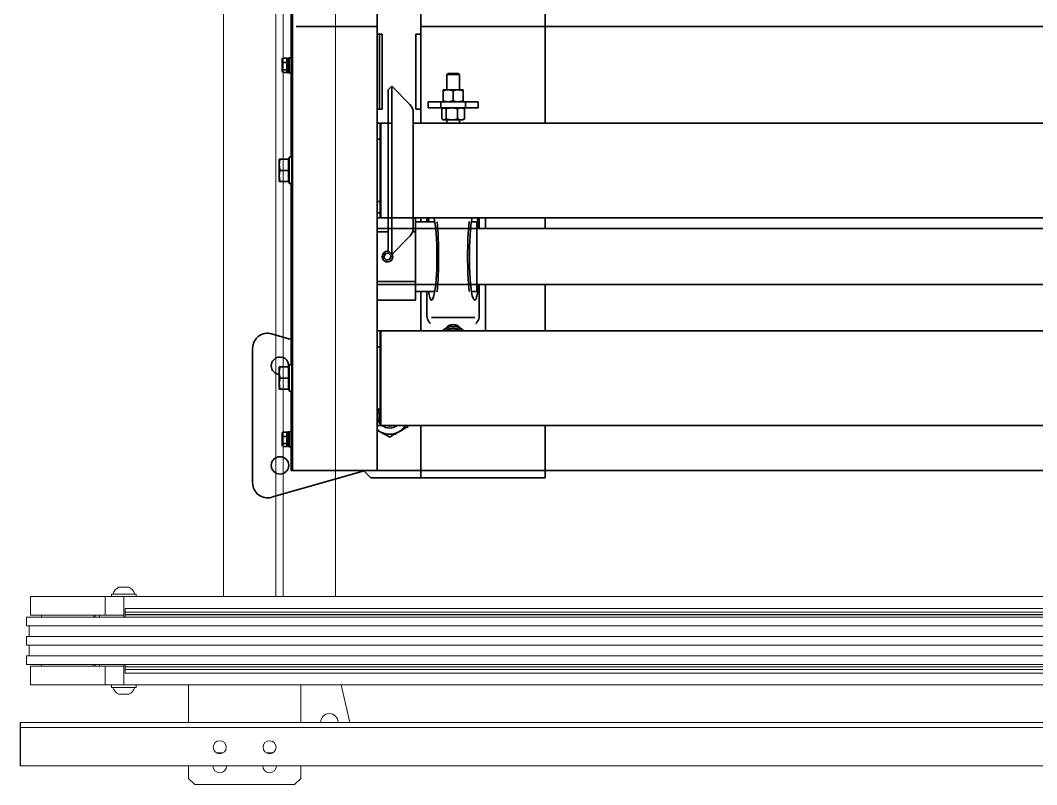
# Model space of a CAD drawing. Header units: millimetres. Extents: x 2509 to 128734, y 2492 to 91667.
# Drawn here: x 52712 to 53528, y 55853 to 56466 of the extents above; entities that cross this region are included whole.
import ezdxf
from ezdxf.enums import TextEntityAlignment as Align

# ---------------------------------------------------------------- set-up
doc = ezdxf.new("R2010")
doc.units = ezdxf.units.MM
doc.linetypes.add('CENTER', pattern=[50.8, 31.75, -6.35, 6.35, -6.35])
doc.layers.add('7标注层', color=4, linetype='Continuous')
doc.layers.add('SSH_输送系统', color=7, linetype='Continuous')
doc.layers.add('SR-输送线', color=7, linetype='Continuous', lineweight=35)
doc.styles.add('宋体', font='', dxfattribs={"width": 0.8, "height": 4})
doc.styles.get('宋体').set_extended_font_data('SimSun')

# ---------------------------------------------------------------- blocks, each defined once
blk = doc.blocks.new('*U220')
at = {"layer": 'SSH_输送系统', "lineweight": 15}
for p, q in [((25111.57, 6527.6), (25111.57, 7585.6)), ((25153.57, 6527.6), (25153.57, 7585.6)), ((25159.57, 7585.6), (25159.57, 6527.6)), ((25201.57, 7585.6), (25201.57, 6527.6)), ((25271.57, 6529.6), (25291.57, 6529.6)), ((25277.64, 6535.1), (25285.5, 6535.1)), ((22837.83, 6527.6), (25281.57, 6527.6)), ((25281.57, 6527.6), (25281.57, 6512.6)), ((25281.57, 6527.6), (25296.57, 6527.6)), ((25296.57, 6527.6), (25296.57, 6512.6)), ((25296.57, 6527.6), (25326.57, 6527.6)), ((25326.57, 6527.6), (25356.57, 6527.6)), ((22838.83, 6515.09), (25280.57, 6515.09)), ((22838.83, 6513.09), (25280.57, 6513.09)), ((22838.83, 6513.01), (25280.57, 6513.01)), ((25280.57, 6517.88), (25280.57, 6518.06)), ((25280.57, 6515.15), (25280.57, 6517.88)), ((25280.57, 6515.09), (25280.57, 6515.15)), ((25280.57, 6515.09), (25280.57, 6513.09)), ((25280.57, 6513.01), (25280.57, 6513.09)), ((25280.57, 6511.1), (25280.57, 6513.01)), ((25281.57, 6512.6), (25281.57, 6511.1)), ((25281.57, 6512.6), (25296.57, 6512.6)), ((25326.57, 6512.6), (25296.57, 6512.6)), ((25301.1, 6511.1), (25301.1, 6512.6)), ((25304.57, 6512.6), (25304.57, 6511.1)), ((25356.57, 6512.6), (25326.57, 6512.6)), ((22792.83, 6511.1), (25326.57, 6511.1)), ((22792.83, 6504.1), (25326.57, 6504.1)), ((25326.57, 6511.1), (25359.7, 6511.1)), ((25326.57, 6504.1), (25359.7, 6504.1)), ((22792.83, 6495.6), (25326.57, 6495.6)), ((22792.83, 6495.6), (25326.57, 6495.6)), ((25326.57, 6495.6), (25359.7, 6495.6)), ((25326.57, 6495.6), (25359.7, 6495.6)), ((22792.83, 6488.6), (25326.57, 6488.6)), ((22792.83, 6488.6), (25326.57, 6488.6)), ((25326.57, 6488.6), (25359.7, 6488.6)), ((25326.57, 6488.6), (25359.7, 6488.6)), ((22792.83, 6480.1), (25326.57, 6480.1)), ((25326.57, 6480.1), (25359.7, 6480.1)), ((22792.83, 6473.1), (25326.57, 6473.1)), ((22838.83, 6471.19), (25280.57, 6471.19)), ((22838.83, 6471.11), (25280.57, 6471.11)), ((25280.57, 6471.19), (25280.57, 6473.1)), ((25280.57, 6471.11), (25280.57, 6471.19)), ((25280.57, 6471.11), (25280.57, 6469.11)), ((25281.57, 6473.1), (25281.57, 6471.6)), ((25296.57, 6471.6), (25281.57, 6471.6)), ((25281.57, 6471.6), (25281.57, 6456.6)), ((25326.57, 6471.6), (25296.57, 6471.6)), ((25296.57, 6471.6), (25296.57, 6456.6)), ((25301.1, 6471.6), (25301.1, 6473.1)), ((25304.57, 6473.1), (25304.57, 6471.6)), ((25326.57, 6473.1), (25359.7, 6473.1)), ((25356.57, 6471.6), (25326.57, 6471.6)), ((22838.83, 6469.11), (25280.57, 6469.11)), ((25280.57, 6469.05), (25280.57, 6469.11)), ((25280.57, 6466.31), (25280.57, 6469.05)), ((25280.57, 6466.13), (25280.57, 6466.31)), ((23464.83, 6456.6), (25139.57, 6456.6)), ((25107.21, 6456.6), (25100.14, 6426.6)), ((25139.57, 6436.1), (25139.57, 6456.6)), ((25229.57, 6456.6), (25139.57, 6456.6)), ((25229.57, 6456.6), (25281.57, 6456.6)), ((25229.57, 6436.1), (25229.57, 6456.6)), ((25271.57, 6454.6), (25291.57, 6454.6)), ((25281.57, 6456.6), (25296.57, 6456.6)), ((25296.57, 6456.6), (25326.57, 6456.6)), ((25326.57, 6456.6), (25356.57, 6456.6)), ((25285.5, 6449.1), (25277.64, 6449.1)), ((25139.57, 6426.6), (25139.57, 6436.1)), ((25229.57, 6426.6), (25229.57, 6436.1)), ((22864.83, 6426.6), (25364.7, 6426.6)), ((22864.83, 6422.6), (25364.7, 6422.6)), ((25161.86, 6402.1), (25167.27, 6402.1)), ((25201.86, 6402.1), (25205.04, 6402.1)), ((22864.83, 6391.6), (25364.7, 6391.6)), ((25139.57, 6381.6), (25139.57, 6391.6)), ((25229.57, 6381.6), (25229.57, 6391.6)), ((25139.57, 6381.6), (25144.57, 6376.6)), ((25224.57, 6376.6), (25229.57, 6381.6)), ((25224.57, 6376.6), (25144.57, 6376.6))]:
    blk.add_line(p, q, dxfattribs=at)
at = {"layer": 'SSH_输送系统'}
blk.add_line((25364.7, 6426.6), (25364.7, 6391.6), dxfattribs=at)
at = {"layer": 'SSH_输送系统', "lineweight": 15, "flags": 128}
blk.add_lwpolyline([(25205.04, 6402.1), (25206.93, 6402.28), (25207.85, 6402.5)], dxfattribs=at)
at = {"layer": 'SSH_输送系统', "lineweight": 15}
for centre in [(25164.57, 6406.6), (25204.57, 6406.6)]:
    blk.add_circle(centre, 5.25, dxfattribs=at)
for centre, radius, start, end in [((25281.57, 6526.79), 9.19, 115.32087, 162.21883), ((25281.57, 6526.79), 9.19, 17.78117, 64.67913), ((25281.57, 6457.41), 9.19, 197.78117, 244.67913), ((25281.57, 6457.41), 9.19, 295.32087, 342.21883), ((25116.57, 6426.6), 7, 90, 180), ((25116.57, 6426.6), 7, 360, 90), ((25164.57, 6391.6), 5.5, 180, 0), ((25204.57, 6391.6), 5.5, 180, 0)]:
    blk.add_arc(centre, radius, start, end, dxfattribs=at)
for points in [[(25271.57, 6529.6), (25271.57, 6527.6)], [(25291.57, 6527.6), (25291.57, 6529.6)], [(25356.57, 6512.6), (25356.57, 6527.6)], [(25280.57, 6518.06), (22838.83, 6518.06)], [(25305.57, 6512.6), (25305.57, 6511.1)], [(25347.57, 6511.1), (25347.57, 6512.6)], [(25357.48, 6495.6), (25357.48, 6504.1)], [(25359.7, 6504.1), (25359.7, 6511.1)], [(25359.7, 6488.6), (25359.7, 6495.6)], [(25359.7, 6488.6), (25359.7, 6495.6)], [(25357.48, 6480.1), (25357.48, 6488.6)], [(25359.7, 6473.1), (25359.7, 6480.1)], [(25305.57, 6473.1), (25305.57, 6471.6)], [(25347.57, 6471.6), (25347.57, 6473.1)], [(25356.57, 6456.6), (25356.57, 6471.6)], [(22838.83, 6466.13), (25280.57, 6466.13)], [(25271.57, 6456.6), (25271.57, 6454.6)], [(25291.57, 6454.6), (25291.57, 6456.6)]]:
    blk.add_open_spline(points, degree=1, dxfattribs=at)
at = {"layer": 'SSH_输送系统', "style": '宋体'}
blk.add_attdef('NO.', text='', height=100, dxfattribs=at).set_placement((23613.19, 7009.55), align=Align.CENTER)
blk = doc.blocks.new('非常规移栽机')
at = {"color": 2, "linetype": 'Continuous', "lineweight": 35}
for p, q in [((7462.01, -10601.68), (7387.86, -10622.86)), ((7477.3, -10721.4), (7477.3, -10613.21)), ((7446.3, -10728.45), (7462.01, -10732.94))]:
    blk.add_line(p, q, dxfattribs=at)
at = {"color": 4, "linetype": 'Continuous', "lineweight": 35}
for p, q in [((7442.3, -10623.31), (6284.3, -10623.31)), ((7242.3, -10617.31), (7242.3, -10623.31)), ((7342.3, -10617.31), (7242.3, -10617.31)), ((7242.3, -10633.31), (7242.3, -10623.31)), ((7242.3, -10623.31), (7342.3, -10623.31)), ((7332.3, -10623.31), (7252.3, -10623.31)), ((7342.3, -10623.31), (7342.3, -10617.31)), ((7342.3, -10617.31), (7382.3, -10617.31)), ((7342.3, -10659.41), (7342.3, -10617.31)), ((7377.3, -10623.31), (7377.3, -11573.31)), ((7381.3, -10623.31), (7377.3, -10623.31)), ((7441.3, -10623.31), (7381.3, -10623.31)), ((7388.3, -10623.31), (7382.3, -10617.31)), ((7445.3, -10623.31), (7441.3, -10623.31)), ((7446.3, -10623.31), (7445.3, -10623.31)), ((7445.3, -10623.31), (7445.3, -11573.31)), ((7446.3, -10623.31), (7446.3, -10686.87)), ((7242.3, -10659.41), (7242.3, -10633.31)), ((7447.9, -10642.31), (7446.3, -10642.31)), ((7447.9, -10642.31), (7447.9, -10654.31)), ((7447.9, -10642.41), (7449.2, -10642.41)), ((7449.2, -10642.41), (7449.2, -10654.21)), ((7449.7, -10643.31), (7449.2, -10643.31)), ((7449.7, -10643.71), (7449.7, -10642.57)), ((7449.7, -10642.57), (7453.13, -10642.57)), ((7449.7, -10644.86), (7449.7, -10643.71)), ((7449.7, -10647.72), (7449.7, -10644.86)), ((7449.7, -10644.86), (7453.13, -10644.86)), ((7449.7, -10650.59), (7449.7, -10647.72)), ((7453.24, -10642.86), (7453.58, -10643.71)), ((7453.58, -10643.31), (7453.3, -10642.83)), ((7453.58, -10643.31), (7453.58, -10643.71)), ((7453.58, -10647.72), (7453.58, -10643.71)), ((7453.58, -10652.32), (7453.58, -10647.72)), ((7446.3, -10654.31), (7447.9, -10654.31)), ((7447.9, -10654.21), (7449.2, -10654.21)), ((7449.2, -10653.31), (7449.7, -10653.31)), ((7449.7, -10650.59), (7453.13, -10650.59)), ((7449.7, -10652.32), (7449.7, -10650.59)), ((7449.7, -10654.04), (7449.7, -10652.32)), ((7449.7, -10654.04), (7453.13, -10654.04)), ((7453.13, -10654.04), (7453.25, -10653.75)), ((7453.3, -10653.78), (7453.58, -10653.31)), ((7453.58, -10653.31), (7453.58, -10652.32)), ((7377.3, -10659.41), (6098.8, -10659.41)), ((7352.3, -10659.41), (7352.3, -10658.65)), ((7374.8, -10659.91), (7374.3, -10659.41)), ((7374.3, -10735.41), (7374.3, -10659.41)), ((7374.8, -10659.91), (7374.8, -10734.91)), ((7377.3, -10672.41), (7374.8, -10672.41)), ((7445.8, -10685.41), (7445.3, -10685.41)), ((7445.8, -10685.41), (7445.8, -10709.41)), ((7445.8, -10686.87), (7447.9, -10686.87)), ((7447.9, -10686.87), (7447.9, -10707.96)), ((7448.5, -10688.41), (7447.9, -10688.41)), ((7448.5, -10692.91), (7448.5, -10688.41)), ((7448.5, -10688.41), (7455.05, -10688.41)), ((7455.85, -10688.41), (7455.85, -10692.91)), ((7448.5, -10697.41), (7448.5, -10692.91)), ((7448.5, -10697.41), (7455.05, -10697.41)), ((7448.5, -10701.91), (7448.5, -10697.41)), ((7455.85, -10701.91), (7455.85, -10692.91)), ((7448.5, -10706.41), (7448.5, -10701.91)), ((7455.85, -10706.41), (7455.85, -10701.91)), ((7445.3, -10709.41), (7445.8, -10709.41)), ((7445.8, -10707.96), (7447.9, -10707.96)), ((7446.3, -10707.96), (7446.3, -10853.57)), ((7447.9, -10706.41), (7448.5, -10706.41)), ((7448.5, -10706.41), (7455.05, -10706.41)), ((7374.8, -10722.41), (7377.3, -10722.41)), ((6098.8, -10735.41), (7377.3, -10735.41)), ((7242.3, -10735.41), (7242.3, -10772.39)), ((7290.3, -10772.39), (7290.3, -10735.41)), ((7310.82, -10735.41), (7311.11, -10735.89)), ((7321.5, -10735.89), (7321.78, -10735.41)), ((7342.3, -10766.89), (7342.3, -10735.41)), ((7374.3, -10735.41), (7374.8, -10734.91)), ((7298.94, -10746.09), (7302.03, -10746.09)), ((7302.03, -10746.09), (7330.57, -10746.09)), ((7330.57, -10746.09), (7333.67, -10746.09)), ((7295.3, -10772.39), (7295.3, -10747.03)), ((7337.3, -10766.89), (7337.3, -10747.03)), ((7346.5, -10759.89), (7377.3, -10759.89)), ((7346.5, -10774.89), (7346.5, -10759.89)), ((7301.59, -10766.89), (7297.3, -10766.89)), ((7297.3, -10822.89), (7297.3, -10766.89)), ((7346.5, -10766.89), (7331.02, -10766.89)), ((7377.3, -10772.39), (6361.8, -10772.39)), ((7377.3, -10774.89), (7346.5, -10774.89)), ((7346.5, -10814.89), (7346.5, -10774.89)), ((7366.18, -10795.51), (7367.06, -10792.76)), ((7366.18, -10795.51), (7368.13, -10797.65)), ((7369.88, -10792.14), (7367.06, -10792.76)), ((7369.88, -10792.14), (7371.82, -10794.28)), ((7371.82, -10794.28), (7370.95, -10797.03)), ((7365.5, -10796.61), (7351.17, -10811.19)), ((7368.35, -10799.41), (7365.5, -10796.61)), ((7365.5, -10796.61), (7365.5, -10931.61)), ((7368.13, -10797.65), (7370.95, -10797.03)), ((7368.35, -10799.41), (7368.35, -10928.8)), ((6361.8, -10817.39), (7377.3, -10817.39)), ((7242.3, -10817.39), (7242.3, -10826.11)), ((7290.3, -10826.11), (7290.3, -10817.39)), ((7295.3, -10826.11), (7295.3, -10817.39)), ((7346.5, -10814.89), (7348.86, -10814.89)), ((7346.5, -10826.11), (7346.5, -10814.89)), ((7348.3, -10910.01), (7348.3, -10818.2)), ((7368.35, -10814.89), (7377.3, -10814.89)), ((7377.3, -10826.11), (6128.3, -10826.11)), ((7297.3, -10822.89), (7301.59, -10822.89)), ((7331.02, -10822.89), (7346.5, -10822.89)), ((7337.3, -10826.11), (7337.3, -10822.89)), ((7342.3, -10826.11), (7342.3, -10822.89)), ((7374.3, -10826.11), (7368.35, -10826.11)), ((7374.8, -10826.61), (7374.3, -10826.11)), ((7374.3, -10826.18), (7374.3, -10826.11)), ((7374.3, -10902.11), (7374.3, -10826.18)), ((7374.8, -10826.61), (7374.8, -10901.61)), ((7377.3, -10829.89), (7374.8, -10829.89)), ((7377.3, -10839.11), (7374.8, -10839.11)), ((7445.8, -10852.11), (7445.3, -10852.11)), ((7445.8, -10852.11), (7445.8, -10876.11)), ((7445.8, -10853.57), (7447.9, -10853.57)), ((7447.9, -10853.57), (7447.9, -10874.66)), ((7448.5, -10855.11), (7447.9, -10855.11)), ((7448.5, -10859.61), (7448.5, -10855.11)), ((7448.5, -10855.11), (7455.05, -10855.11)), ((7448.5, -10864.11), (7448.5, -10859.61)), ((7455.85, -10855.11), (7455.85, -10859.61)), ((7455.85, -10868.61), (7455.85, -10859.61)), ((7448.5, -10864.11), (7455.05, -10864.11)), ((7448.5, -10868.61), (7448.5, -10864.11)), ((7448.5, -10873.11), (7448.5, -10868.61)), ((7455.85, -10873.11), (7455.85, -10868.61)), ((7445.3, -10876.11), (7445.8, -10876.11)), ((7445.8, -10874.66), (7447.9, -10874.66)), ((7446.3, -10874.66), (7446.3, -11020.27)), ((7447.9, -10873.11), (7448.5, -10873.11)), ((7448.5, -10873.11), (7455.05, -10873.11)), ((7374.8, -10889.11), (7377.3, -10889.11)), ((7374.3, -10902.11), (7374.8, -10901.61)), ((6128.3, -10902.11), (7348.3, -10902.11)), ((7242.3, -10902.11), (7242.3, -10979.51)), ((7307.14, -10913.48), (7307.14, -10905.41)), ((7308.3, -10904.69), (7307.64, -10905.07)), ((7308.3, -10904.69), (7309.95, -10904.69)), ((7309.95, -10904.69), (7317.34, -10904.69)), ((7311.3, -10902.11), (7311.3, -10904.69)), ((7312.76, -10913.48), (7312.76, -10905.41)), ((7317.34, -10904.69), (7323.69, -10904.69)), ((7321.3, -10904.69), (7321.3, -10902.11)), ((7321.92, -10913.48), (7321.92, -10905.41)), ((7323.69, -10904.69), (7324.3, -10904.69)), ((7324.96, -10905.07), (7324.3, -10904.69)), ((7325.46, -10913.48), (7325.46, -10905.41)), ((7342.3, -10902.11), (7342.3, -10913.3)), ((7365.5, -10902.11), (7377.3, -10902.11)), ((7368.35, -10902.11), (7374.3, -10902.11)), ((7296.3, -10919.19), (7296.3, -10914.19)), ((7296.3, -10914.19), (7306.3, -10914.19)), ((7306.3, -10914.19), (7306.3, -10919.19)), ((7326.3, -10914.19), (7306.3, -10914.19)), ((7307.64, -10913.81), (7308.3, -10914.19)), ((7324.3, -10914.19), (7324.96, -10913.81)), ((7326.3, -10919.19), (7326.3, -10914.19)), ((7326.3, -10914.19), (7336.3, -10914.19)), ((7336.3, -10914.19), (7336.3, -10919.19)), ((7342.3, -10973.3), (7342.3, -10913.3)), ((7342.3, -10913.3), (7346.3, -10913.3)), ((7346.3, -10973.3), (7346.3, -10913.3)), ((7351.17, -10917.02), (7365.5, -10931.61)), ((7373.3, -10973.3), (7373.3, -10913.3)), ((7373.3, -10913.3), (7375.3, -10913.3)), ((7375.3, -10973.3), (7375.3, -10913.3)), ((7375.3, -10913.3), (7377.3, -10913.3)), ((7306.3, -10919.19), (7296.3, -10919.19)), ((7326.3, -10919.19), (7306.3, -10919.19)), ((7308.3, -10919.19), (7308.3, -10919.91)), ((7308.3, -10919.91), (7308.3, -10927.98)), ((7316.3, -10919.91), (7316.3, -10927.98)), ((7324.3, -10919.19), (7324.3, -10919.91)), ((7324.3, -10919.91), (7324.3, -10927.98)), ((7336.3, -10919.19), (7326.3, -10919.19)), ((7308.3, -10927.98), (7308.3, -10928.69)), ((7312.3, -10928.69), (7308.3, -10928.69)), ((7311.3, -10928.69), (7311.3, -10940.92)), ((7320.3, -10928.69), (7312.3, -10928.69)), ((7324.3, -10928.69), (7320.3, -10928.69)), ((7321.3, -10940.92), (7321.3, -10928.69)), ((7324.3, -10927.98), (7324.3, -10928.69)), ((7365.5, -10931.61), (7368.35, -10928.8)), ((7311.3, -10940.92), (7312.13, -10941.74)), ((7311.3, -10940.92), (7321.3, -10940.92)), ((7312.13, -10941.74), (7320.48, -10941.74)), ((7320.48, -10941.74), (7321.3, -10940.92)), ((7447.9, -10942.31), (7446.3, -10942.31)), ((7447.9, -10942.31), (7447.9, -10954.31)), ((7447.9, -10942.41), (7449.2, -10942.41)), ((7449.2, -10942.41), (7449.2, -10954.21)), ((7449.7, -10943.31), (7449.2, -10943.31)), ((7449.7, -10943.71), (7449.7, -10942.57)), ((7449.7, -10942.57), (7453.13, -10942.57)), ((7449.7, -10944.86), (7449.7, -10943.71)), ((7449.7, -10947.72), (7449.7, -10944.86)), ((7449.7, -10944.86), (7453.13, -10944.86)), ((7449.7, -10950.59), (7449.7, -10947.72)), ((7453.24, -10942.86), (7453.58, -10943.71)), ((7453.58, -10943.31), (7453.3, -10942.83)), ((7453.58, -10943.31), (7453.58, -10943.71)), ((7453.58, -10947.72), (7453.58, -10943.71)), ((7453.58, -10952.32), (7453.58, -10947.72)), ((7446.3, -10954.31), (7447.9, -10954.31)), ((7447.9, -10954.21), (7449.2, -10954.21)), ((7449.2, -10953.31), (7449.7, -10953.31)), ((7449.7, -10950.59), (7453.13, -10950.59)), ((7449.7, -10952.32), (7449.7, -10950.59)), ((7449.7, -10954.04), (7449.7, -10952.32)), ((7449.7, -10954.04), (7453.13, -10954.04)), ((7453.13, -10954.04), (7453.25, -10953.75)), ((7453.3, -10953.78), (7453.58, -10953.31)), ((7453.58, -10953.31), (7453.58, -10952.32)), ((7342.3, -10973.3), (7346.3, -10973.3)), ((7342.3, -10973.3), (7342.3, -10992.81)), ((7373.3, -10973.3), (7375.3, -10973.3)), ((7375.3, -10973.3), (7377.3, -10973.3)), ((7342.3, -10979.51), (6745.3, -10979.51)), ((7242.3, -10979.51), (7242.3, -10989.51)), ((7442.3, -10979.51), (7377.3, -10979.51))]:
    blk.add_line(p, q, dxfattribs=at)
for points in [[(7377.3, -10656.13), (7376.43, -10655.41), (7374.8, -10654.32)], [(7364.75, -10794.89), (7364.94, -10796.15), (7365.24, -10796.87)]]:
    blk.add_lwpolyline(points, dxfattribs=at)
at = {"color": 2, "linetype": 'Continuous', "lineweight": 35}
blk.add_circle((7455.3, -10627.31), 7, dxfattribs=at)
for centre, radius, start, end in [((7465.3, -10613.21), 12, 0, 105.9454), ((7455.3, -10707.31), 7, 0, 85.49354), ((7455.3, -10707.31), 7, 172.61295, 0), ((7465.3, -10721.4), 12, 254.0546, 0)]:
    blk.add_arc(centre, radius, start, end, dxfattribs=at)
at = {"color": 4, "linetype": 'Continuous', "lineweight": 35}
for centre, radius, start, end in [((7367.3, -10667.31), 15, 120, 148.21949), ((7367.3, -10667.31), 15, 60, 120), ((7367.3, -10667.31), 10, 52.18551, 127.81449), ((7367.3, -10667.31), 8.5, 68.3433, 111.6567), ((7367.3, -10667.31), 10, 1.03904, 41.40962), ((7367.3, -10667.31), 8.5, 1.03904, 28.07249), ((7367.3, -10667.31), 8.5, 331.92751, 1.03904), ((7367.3, -10667.31), 10, 329.33617, 1.03904), ((7316.3, -10726.89), 12, 225.1725, 314.8275), ((7316.3, -10726.89), 10.55, 233.77571, 306.22429), ((7316.3, -10732.89), 7.5, 215.09963, 324.90037), ((7316.3, -10726.89), 9, 251.02195, 270), ((7316.3, -10726.89), 9, 270, 288.97805), ((7369, -10794.89), 4.25, 255.64107, 180), ((7369, -10794.89), 4.17, 132.38663, 207.35488), ((7369, -10794.89), 4.17, 253.74163, 132.38663), ((7358.3, -10818.2), 10, 135.5, 180), ((7358.3, -10910.01), 10, 180, 224.5)]:
    blk.add_arc(centre, radius, start, end, dxfattribs=at)
for centre, major_axis, start_param, end_param in [((7299.01, -10794.89), (0, 35), 3.61122, 7.155759), ((7333.6, -10794.89), (0, 35), 5.639684, 8.95515), ((7299.06, -10794.89), (0, 45.8), 4.050062, 5.366939), ((7333.55, -10794.89), (0, 45.8), 0.90847, 2.225346), ((7299.01, -10794.89), (0, 35), 2.269019, 2.671965), ((7333.6, -10794.89), (0, 35), 3.61122, 3.785094)]:
    blk.add_ellipse(centre, major_axis=major_axis, ratio=0.122785, start_param=start_param, end_param=end_param, dxfattribs=at)
for points, knots in [([(7453.58, -10643.71), (7453.58, -10643.74), (7453.57, -10644.13), (7453.34, -10644.5), (7453.13, -10644.86)], [0, 0, 0, 0, 0.085547, 1.239696, 1.239696, 1.239696, 1.239696]), ([(7453.13, -10644.86), (7453.3, -10645.53), (7453.54, -10646.48), (7453.57, -10647.45), (7453.58, -10647.72)], [0, 0, 0, 0, 2.084679, 2.910015, 2.910015, 2.910015, 2.910015]), ([(7453.58, -10647.72), (7453.53, -10648.43), (7453.46, -10649.4), (7453.2, -10650.33), (7453.13, -10650.59)], [0, 0, 0, 0, 2.104838, 2.908672, 2.908672, 2.908672, 2.908672]), ([(7352.3, -10658.65), (7353.52, -10657.94), (7355.98, -10656.52), (7358.52, -10655.06), (7359.8, -10654.32)], [0, 0, 0, 0, 4.290777, 8.660241, 8.660241, 8.660241, 8.660241]), ([(7359.8, -10654.32), (7359.98, -10654.21), (7361.33, -10653.44), (7363.87, -10651.97), (7366.15, -10650.65), (7367.3, -10649.99)], [0, 0, 0, 0, 0.607134, 4.596815, 8.660249, 8.660249, 8.660249, 8.660249]), ([(7367.3, -10649.99), (7368.52, -10650.69), (7370.98, -10652.11), (7373.52, -10653.57), (7374.8, -10654.32)], [0, 0, 0, 0, 4.290828, 8.660249, 8.660249, 8.660249, 8.660249]), ([(7374.8, -10654.32), (7374.98, -10654.42), (7375.82, -10654.9), (7376.65, -10655.38), (7377.3, -10655.76)], [0, 0, 0, 0, 0.61366, 2.886799, 2.886799, 2.886799, 2.886799]), ([(7453.13, -10650.59), (7453.31, -10651.03), (7453.55, -10651.6), (7453.57, -10652.18), (7453.58, -10652.32)], [0, 0, 0, 0, 1.377924, 1.793829, 1.793829, 1.793829, 1.793829]), ([(7453.58, -10652.32), (7453.52, -10652.78), (7453.45, -10653.36), (7453.19, -10653.92), (7453.13, -10654.04)], [0, 0, 0, 0, 1.413087, 1.790989, 1.790989, 1.790989, 1.790989]), ([(7455.05, -10688.41), (7455.27, -10689.14), (7455.73, -10690.61), (7455.81, -10692.14), (7455.85, -10692.91)], [0, 0, 0, 0, 2.273423, 4.588526, 4.588526, 4.588526, 4.588526]), ([(7455.85, -10688.41), (7455.85, -10688.41), (7455.81, -10688.41), (7455.38, -10688.41), (7455.05, -10688.41)], [0, 0, 0, 0, 0.1771363, 0.8038282, 0.8038282, 0.8038282, 0.8038282]), ([(7455.85, -10692.91), (7455.85, -10693.01), (7455.85, -10693.82), (7455.67, -10695.34), (7455.26, -10696.71), (7455.05, -10697.41)], [0, 0, 0, 0, 0.321732, 2.436431, 4.590244, 4.590244, 4.590244, 4.590244]), ([(7455.05, -10697.41), (7455.27, -10698.14), (7455.73, -10699.61), (7455.81, -10701.14), (7455.85, -10701.91)], [0, 0, 0, 0, 2.273412, 4.588526, 4.588526, 4.588526, 4.588526]), ([(7455.85, -10701.91), (7455.85, -10702.01), (7455.85, -10702.82), (7455.67, -10704.34), (7455.26, -10705.71), (7455.05, -10706.41)], [0, 0, 0, 0, 0.321732, 2.436431, 4.590244, 4.590244, 4.590244, 4.590244]), ([(7455.05, -10706.41), (7455.38, -10706.41), (7455.81, -10706.41), (7455.85, -10706.41), (7455.85, -10706.41)], [0, 0, 0, 0, 0.626692, 0.8038282, 0.8038282, 0.8038282, 0.8038282]), ([(7311.11, -10735.89), (7312.44, -10735.89), (7314.16, -10735.89), (7315.92, -10735.89), (7316.3, -10735.89)], [0, 0, 0, 0, 4.051114, 5.196154, 5.196154, 5.196154, 5.196154]), ([(7316.3, -10735.89), (7317.72, -10735.89), (7319.48, -10735.89), (7321.17, -10735.89), (7321.5, -10735.89)], [0, 0, 0, 0, 4.175874, 5.196154, 5.196154, 5.196154, 5.196154]), ([(7295.3, -10747.03), (7295.38, -10746.35), (7295.58, -10744.57), (7296.78, -10742.65), (7297.69, -10741.44), (7297.95, -10741.1), (7297.96, -10741.09)], [0, 0, 0, 0, 2.049593, 5.317587, 6.601392, 6.615559, 6.615559, 6.615559, 6.615559]), ([(7334.65, -10741.09), (7334.65, -10741.1), (7334.92, -10741.44), (7335.82, -10742.65), (7337.02, -10744.57), (7337.23, -10746.35), (7337.3, -10747.03)], [0, 0, 0, 0, 0.014167, 1.297973, 4.565995, 6.615587, 6.615587, 6.615587, 6.615587]), ([(7455.05, -10855.11), (7455.27, -10855.84), (7455.73, -10857.31), (7455.81, -10858.84), (7455.85, -10859.61)], [0, 0, 0, 0, 2.273423, 4.588526, 4.588526, 4.588526, 4.588526]), ([(7455.85, -10855.11), (7455.85, -10855.11), (7455.81, -10855.11), (7455.38, -10855.11), (7455.05, -10855.11)], [0, 0, 0, 0, 0.1771363, 0.8038282, 0.8038282, 0.8038282, 0.8038282]), ([(7455.85, -10859.61), (7455.85, -10859.71), (7455.85, -10860.52), (7455.67, -10862.04), (7455.26, -10863.41), (7455.05, -10864.11)], [0, 0, 0, 0, 0.32172, 2.436431, 4.590244, 4.590244, 4.590244, 4.590244]), ([(7455.05, -10864.11), (7455.27, -10864.84), (7455.73, -10866.31), (7455.81, -10867.84), (7455.85, -10868.61)], [0, 0, 0, 0, 2.273423, 4.588526, 4.588526, 4.588526, 4.588526]), ([(7455.85, -10868.61), (7455.85, -10868.71), (7455.85, -10869.52), (7455.67, -10871.04), (7455.26, -10872.41), (7455.05, -10873.11)], [0, 0, 0, 0, 0.32172, 2.436431, 4.590244, 4.590244, 4.590244, 4.590244]), ([(7455.05, -10873.11), (7455.38, -10873.11), (7455.81, -10873.11), (7455.85, -10873.11), (7455.85, -10873.11)], [0, 0, 0, 0, 0.626692, 0.8038282, 0.8038282, 0.8038282, 0.8038282]), ([(7309.95, -10904.69), (7309.89, -10904.69), (7309.38, -10904.7), (7308.43, -10904.85), (7307.58, -10905.22), (7307.14, -10905.41)], [0, 0, 0, 0, 0.204853, 1.551316, 2.92272, 2.92272, 2.92272, 2.92272]), ([(7307.14, -10905.41), (7307.29, -10905.28), (7307.45, -10905.14), (7307.62, -10905.09), (7307.63, -10905.09)], [0, 0, 0, 0, 0.5373026, 0.5835417, 0.5835417, 0.5835417, 0.5835417]), ([(7312.76, -10905.41), (7312.31, -10905.21), (7311.39, -10904.8), (7310.44, -10904.73), (7309.95, -10904.69)], [0, 0, 0, 0, 1.447024, 2.920557, 2.920557, 2.920557, 2.920557]), ([(7317.34, -10904.69), (7317.24, -10904.69), (7316.41, -10904.7), (7314.86, -10904.85), (7313.47, -10905.22), (7312.76, -10905.41)], [0, 0, 0, 0, 0.325928, 2.468073, 4.649876, 4.649876, 4.649876, 4.649876]), ([(7321.92, -10905.41), (7321.18, -10905.21), (7319.68, -10904.8), (7318.13, -10904.73), (7317.34, -10904.69)], [0, 0, 0, 0, 2.303146, 4.648483, 4.648483, 4.648483, 4.648483]), ([(7321.92, -10905.41), (7322.07, -10905.3), (7322.65, -10904.88), (7323.25, -10904.77), (7323.69, -10904.69)], [0, 0, 0, 0, 0.497247, 1.930653, 1.930653, 1.930653, 1.930653]), ([(7323.69, -10904.69), (7323.85, -10904.7), (7324.45, -10904.74), (7325.04, -10905.12), (7325.46, -10905.41)], [0, 0, 0, 0, 0.520269, 1.936706, 1.936706, 1.936706, 1.936706]), ([(7309.95, -10914.19), (7309.89, -10914.19), (7309.38, -10914.18), (7308.43, -10914.03), (7307.58, -10913.66), (7307.14, -10913.48)], [0, 0, 0, 0, 0.204853, 1.551316, 2.92272, 2.92272, 2.92272, 2.92272]), ([(7307.14, -10913.48), (7307.29, -10913.6), (7307.45, -10913.74), (7307.62, -10913.79), (7307.63, -10913.79)], [0, 0, 0, 0, 0.5373026, 0.5835417, 0.5835417, 0.5835417, 0.5835417]), ([(7312.76, -10913.48), (7312.31, -10913.68), (7311.39, -10914.08), (7310.44, -10914.15), (7309.95, -10914.19)], [0, 0, 0, 0, 1.447024, 2.920557, 2.920557, 2.920557, 2.920557]), ([(7317.34, -10914.19), (7317.24, -10914.19), (7316.41, -10914.18), (7314.86, -10914.03), (7313.47, -10913.66), (7312.76, -10913.48)], [0, 0, 0, 0, 0.325928, 2.468073, 4.649876, 4.649876, 4.649876, 4.649876]), ([(7321.92, -10913.48), (7321.18, -10913.68), (7319.68, -10914.08), (7318.13, -10914.15), (7317.34, -10914.19)], [0, 0, 0, 0, 2.303146, 4.648483, 4.648483, 4.648483, 4.648483]), ([(7321.92, -10913.48), (7322.07, -10913.58), (7322.65, -10914), (7323.25, -10914.11), (7323.69, -10914.19)], [0, 0, 0, 0, 0.497247, 1.930653, 1.930653, 1.930653, 1.930653]), ([(7323.69, -10914.19), (7323.85, -10914.18), (7324.45, -10914.14), (7325.04, -10913.76), (7325.46, -10913.48)], [0, 0, 0, 0, 0.520269, 1.936706, 1.936706, 1.936706, 1.936706]), ([(7308.3, -10919.91), (7308.95, -10919.71), (7310.26, -10919.3), (7311.62, -10919.23), (7312.3, -10919.19)], [0, 0, 0, 0, 2.020789, 4.078645, 4.078645, 4.078645, 4.078645]), ([(7312.3, -10919.19), (7312.4, -10919.19), (7313.12, -10919.2), (7314.47, -10919.35), (7315.69, -10919.72), (7316.3, -10919.91)], [0, 0, 0, 0, 0.285965, 2.16573, 4.080229, 4.080229, 4.080229, 4.080229]), ([(7316.3, -10919.91), (7316.95, -10919.71), (7318.26, -10919.3), (7319.62, -10919.23), (7320.3, -10919.19)], [0, 0, 0, 0, 2.020843, 4.078702, 4.078702, 4.078702, 4.078702]), ([(7320.3, -10919.19), (7320.4, -10919.19), (7321.12, -10919.2), (7322.47, -10919.35), (7323.69, -10919.72), (7324.3, -10919.91)], [0, 0, 0, 0, 0.285972, 2.165737, 4.080229, 4.080229, 4.080229, 4.080229]), ([(7308.3, -10927.98), (7308.95, -10928.18), (7310.26, -10928.58), (7311.62, -10928.65), (7312.3, -10928.69)], [0, 0, 0, 0, 2.02079, 4.078647, 4.078647, 4.078647, 4.078647]), ([(7312.3, -10928.69), (7312.4, -10928.69), (7313.12, -10928.68), (7314.47, -10928.53), (7315.69, -10928.16), (7316.3, -10927.98)], [0, 0, 0, 0, 0.285965, 2.165728, 4.080232, 4.080232, 4.080232, 4.080232]), ([(7316.3, -10927.98), (7316.95, -10928.18), (7318.26, -10928.58), (7319.62, -10928.65), (7320.3, -10928.69)], [0, 0, 0, 0, 2.020843, 4.078705, 4.078705, 4.078705, 4.078705]), ([(7320.3, -10928.69), (7320.4, -10928.69), (7321.12, -10928.68), (7322.47, -10928.53), (7323.69, -10928.16), (7324.3, -10927.98)], [0, 0, 0, 0, 0.285972, 2.165734, 4.080232, 4.080232, 4.080232, 4.080232]), ([(7453.58, -10943.71), (7453.58, -10943.74), (7453.57, -10944.13), (7453.34, -10944.5), (7453.13, -10944.86)], [0, 0, 0, 0, 0.085546, 1.239682, 1.239682, 1.239682, 1.239682]), ([(7453.13, -10944.86), (7453.3, -10945.53), (7453.54, -10946.48), (7453.57, -10947.45), (7453.58, -10947.72)], [0, 0, 0, 0, 2.084679, 2.91003, 2.91003, 2.91003, 2.91003]), ([(7453.58, -10947.72), (7453.53, -10948.43), (7453.46, -10949.4), (7453.2, -10950.33), (7453.13, -10950.59)], [0, 0, 0, 0, 2.104823, 2.908657, 2.908657, 2.908657, 2.908657]), ([(7453.13, -10950.59), (7453.31, -10951.03), (7453.55, -10951.6), (7453.57, -10952.18), (7453.58, -10952.32)], [0, 0, 0, 0, 1.377924, 1.793829, 1.793829, 1.793829, 1.793829]), ([(7453.58, -10952.32), (7453.52, -10952.78), (7453.45, -10953.36), (7453.19, -10953.92), (7453.13, -10954.04)], [0, 0, 0, 0, 1.413087, 1.790989, 1.790989, 1.790989, 1.790989])]:
    blk.add_open_spline(points, degree=3, knots=knots, dxfattribs=at)
blk = doc.blocks.new('A$C78651db9')
at = {"layer": 'SR-输送线', "rotation": 180}
blk.add_blockref('非常规移栽机', (8515.48, -6258.61), dxfattribs=at)
at = {"layer": 'SSH_输送系统', "xscale": -1}
blk.add_blockref('*U220', (26216.39, -2264.15), dxfattribs=at)

msp = doc.modelspace()

# ---------------------------------------------------------------- block references
at = {"layer": '7标注层', "linetype": 'CENTER'}
msp.add_blockref('A$C78651db9', (51860.401, 51740.213), dxfattribs=at)

doc.saveas('drawing.dxf')
